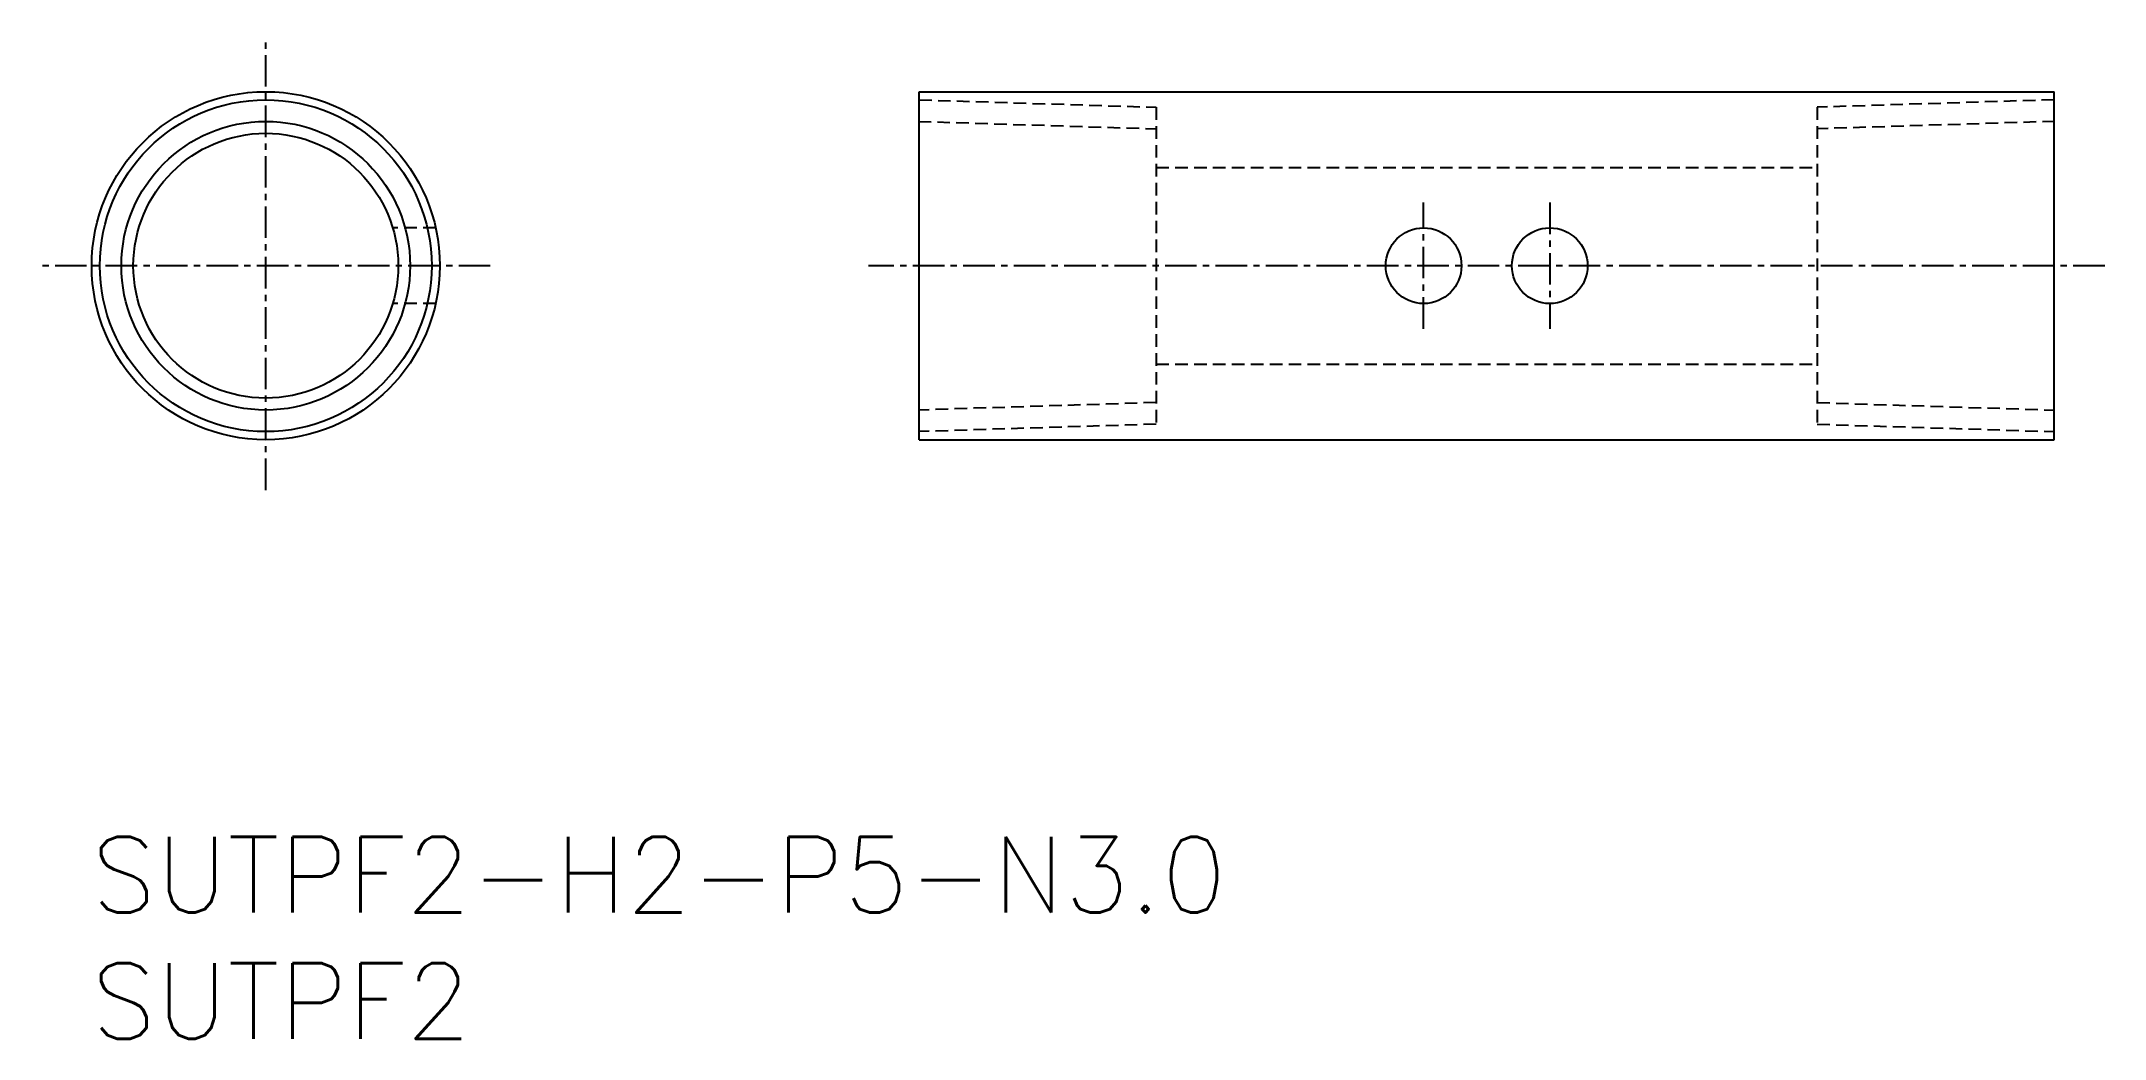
# Model space of a CAD drawing. Extents: x 100.3 to 182.1, y 82.1 to 121.6.
import ezdxf
from ezdxf.enums import TextEntityAlignment as Align

# ---------------------------------------------------------------- set-up
doc = ezdxf.new("R2010")
doc.units = 0
doc.linetypes.add('CENTER', pattern=[2, 1.25, -0.25, 0.25, -0.25])
doc.linetypes.add('DASHED', pattern=[0.75, 0.5, -0.25])
doc.layers.get('0').update_dxf_attribs({"linetype": 'CONTINUOUS'})
doc.layers.add('CENTER', color=1, linetype='CENTER')
doc.styles.get("Standard").update_dxf_attribs({"font": 'txt.shx', "bigfont": 'extfont.shx'})

msp = doc.modelspace()

# ---------------------------------------------------------------- linework, layer by layer
for p, q in [((135.137, 105.811), (135.137, 119.611)), ((135.137, 119.611), (180.137, 119.611)), ((180.137, 105.811), (180.137, 119.611)), ((135.137, 105.811), (180.137, 105.811))]:
    msp.add_line(p, q)
at = {"color": 3, "linetype": 'DASHED'}
for p, q in [((135.137, 119.29), (144.537, 118.996)), ((144.537, 118.996), (144.537, 106.427)), ((180.137, 119.29), (170.737, 118.996)), ((170.737, 118.996), (170.737, 106.427)), ((135.111, 118.434), (144.537, 118.14)), ((180.164, 118.434), (170.737, 118.14)), ((144.537, 116.611), (170.737, 116.611)), ((115.972, 114.211), (114.269, 114.211)), ((115.972, 111.211), (114.269, 111.211)), ((144.537, 108.811), (170.737, 108.811)), ((144.537, 107.283), (135.111, 106.988)), ((170.737, 107.283), (180.164, 106.988)), ((144.537, 106.427), (135.137, 106.133)), ((170.737, 106.427), (180.137, 106.133))]:
    msp.add_line(p, q, dxfattribs=at)
for centre, radius in [((109.237, 112.711), 6.9), ((109.237, 112.711), 5.723), ((109.237, 112.711), 5.25), ((155.137, 112.711), 1.5), ((160.137, 112.711), 1.5)]:
    msp.add_circle(centre, radius)
at = {"color": 3}
msp.add_circle((109.237, 112.711), 6.578, dxfattribs=at)
at = {"layer": 'CENTER', "linetype": 'CENTER'}
for p, q in [((109.237, 103.811), (109.237, 121.611)), ((155.137, 110.211), (155.137, 115.211)), ((160.137, 115.211), (160.137, 110.211)), ((118.137, 112.711), (100.337, 112.711)), ((182.137, 112.711), (133.137, 112.711))]:
    msp.add_line(p, q, dxfattribs=at)

# ---------------------------------------------------------------- texts
at = {"color": 7, "linetype": 'CONTINUOUS'}
for s, p in [('SUTPF2-H2-P5-N3.0', (102.321, 88.558)), ('SUTPF2', (102.321, 83.558))]:
    msp.add_text(s, height=3, dxfattribs=at).set_placement(p, align=Align.MIDDLE_LEFT)

doc.saveas('drawing.dxf')
